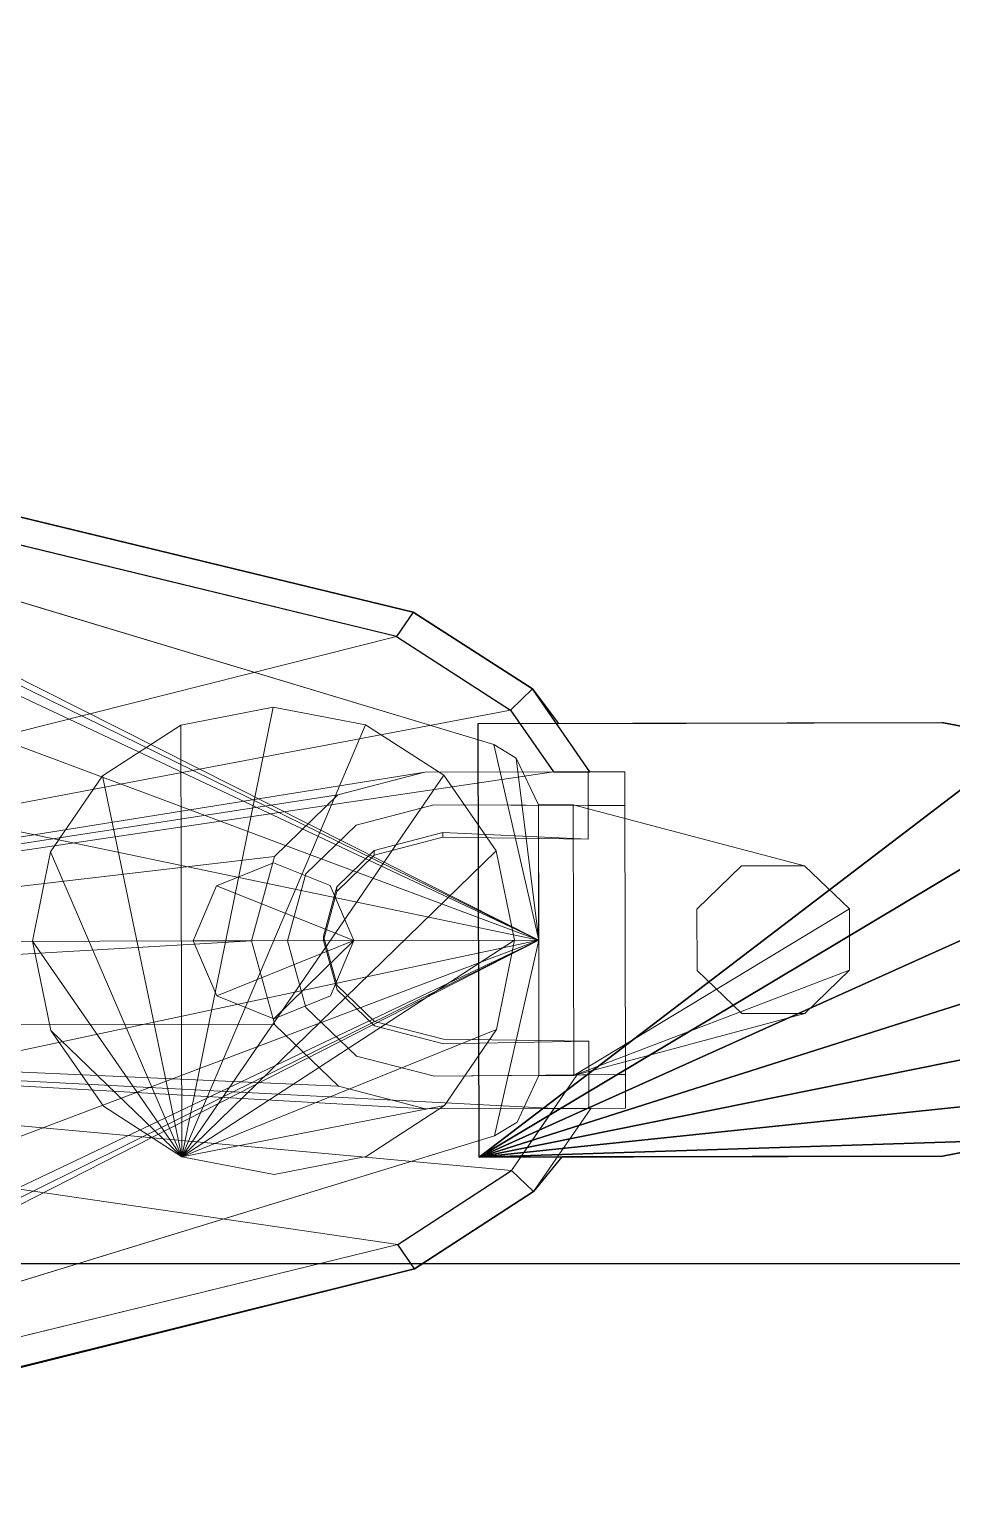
# Model space of a CAD drawing. Header units: millimetres. Extents: x 2562 to 7288, y 778 to 5635.
# Drawn here: x 5854.12 to 5870.69, y 1448.69 to 1475.3 of the extents above; entities that cross this region are included whole.
import ezdxf

# ---------------------------------------------------------------- set-up
doc = ezdxf.new("R2010")
doc.units = ezdxf.units.MM
doc.layers.add('0-gnl-gor3', color=252, linetype='Continuous')
doc.layers.add('2-tef-sabit', color=251, linetype='Continuous')

# ---------------------------------------------------------------- blocks, each defined once
blk = doc.blocks.new('GRINDER')
at = {"layer": '0-gnl-gor3'}
for p, q in [((59.05, 135.17, -5.35), (101.95, 309.17, -5.35)), ((-99.37, 300.23, 6.99), (-59.05, 135.17, 6.99)), ((97.44, 290.2, 6.99), (59.05, 135.17, 6.99)), ((-79.86, 220.35, -5.35), (-59.05, 135.17, -5.35)), ((-45.2, 113.77, 6.99), (-59.05, 135.17, 6.99)), ((-59.05, 135.17, -5.35), (-45.2, 113.77, -5.35)), ((59.05, 135.17, 6.99), (45.2, 113.77, 6.99)), ((45.2, 113.77, -5.35), (59.05, 135.17, -5.35)), ((-38.99, 123.55, -4.2), (-38.99, 40.23, -4.2)), ((38.99, 123.55, -4.2), (38.99, 40.23, -4.2)), ((-30.26, 103.47, 6.99), (-45.2, 113.77, 6.99)), ((-45.2, 113.77, -5.35), (-38.95, 109.09, -5.35)), ((38.96, 108.68, -5.35), (45.2, 113.77, -5.35)), ((-38.95, 109.09, -5.35), (-38.99, 40.23, -5.35)), ((38.99, 40.23, -5.35), (38.96, 108.68, -5.35)), ((-36.02, 24.84, -4.2), (-38.99, 40.23, -4.2)), ((38.99, 40.23, -4.2), (36.02, 24.84, -4.2))]:
    blk.add_line(p, q, dxfattribs=at)
at = {"layer": '0-gnl-gor3', "lineweight": 9}
for p, q in [((94.13, 301.03, 40.57), (54.65, 138.21, 40.57)), ((-92.3, 291.53, 40.57), (-54.65, 138.21, 40.57)), ((-85.34, 285.57, 163.68), (-35.19, 120.75, 163.68)), ((35.19, 120.75, 163.68), (85.34, 285.57, 163.68)), ((-16.07, 200.46, 251.81), (0, 203.76, 251.81)), ((-16.07, 200.46, 283.99), (0, 203.76, 283.99)), ((0, 203.76, 251.81), (16.07, 200.46, 251.81)), ((0, 203.76, 283.99), (16.07, 200.46, 283.99)), ((-29.7, 191.06, 165.08), (-16.07, 200.46, 165.08)), ((-29.7, 191.06, 251.81), (-16.07, 200.46, 251.81)), ((-29.7, 191.06, 283.99), (-16.07, 200.46, 283.99)), ((16.07, 200.46, 165.08), (29.7, 191.06, 165.08)), ((16.07, 200.46, 251.81), (29.7, 191.06, 251.81)), ((16.07, 200.46, 283.99), (29.7, 191.06, 283.99)), ((-38.81, 177, 251.81), (-29.7, 191.06, 251.81)), ((-38.81, 177, 283.99), (-29.7, 191.06, 283.99)), ((-29.7, 191.06, 283.99), (-29.7, 191.06, 313.37)), ((29.7, 191.06, 165.08), (38.81, 177, 165.08)), ((29.7, 191.06, 251.81), (38.81, 177, 251.81)), ((29.7, 191.06, 283.99), (38.81, 177, 283.99)), ((-42.01, 160.41, 165.08), (-38.81, 177, 165.08)), ((-42.01, 160.41, 251.81), (-38.81, 177, 251.81)), ((-42.01, 160.41, 283.99), (-38.81, 177, 283.99)), ((-38.81, 177, 251.81), (-38.81, 177, 165.08)), ((-38.81, 177, 313.37), (-38.81, 177, 283.99)), ((38.81, 177, 165.08), (42.01, 160.41, 165.08)), ((38.81, 177, 251.81), (42.01, 160.41, 251.81)), ((38.81, 177, 283.99), (42.01, 160.41, 283.99)), ((-9.91, 170.64, 313.37), (0, 174.87, 313.37)), ((0, 174.87, 313.37), (9.91, 170.64, 313.37)), ((-14.01, 160.41, 313.37), (-9.91, 170.64, 313.37)), ((9.91, 170.64, 313.37), (14.01, 160.41, 313.37)), ((0, 164.38, 40.57), (-15.13, 160.2, 40.57)), ((0, 164.38, 46.17), (-15.13, 160.2, 46.17)), ((15.13, 160.2, 40.57), (0, 164.38, 40.57)), ((15.13, 160.2, 46.17), (0, 164.38, 46.17)), ((-38.81, 143.82, 165.08), (-42.01, 160.41, 165.08)), ((-38.81, 143.82, 251.81), (-42.01, 160.41, 251.81)), ((-38.81, 143.82, 283.99), (-42.01, 160.41, 283.99)), ((-42.01, 160.41, 283.99), (-42.01, 160.41, 313.37)), ((-15.13, 160.2, 40.57), (-26.2, 148.77, 40.57)), ((-15.13, 160.2, 46.17), (-26.2, 148.77, 46.17)), ((-9.91, 150.19, 313.37), (-14.01, 160.41, 313.37)), ((14.01, 160.41, 313.37), (9.91, 150.19, 313.37)), ((26.2, 148.77, 40.57), (15.13, 160.2, 40.57)), ((26.2, 148.77, 46.17), (15.13, 160.2, 46.17)), ((42.01, 160.41, 165.08), (38.81, 143.82, 165.08)), ((42.01, 160.41, 251.81), (38.81, 143.82, 251.81)), ((42.01, 160.41, 283.99), (38.81, 143.82, 283.99)), ((0, 157.92, 9.79), (-12, 154.6, 9.79)), ((0, 157.92, 40.57), (-12, 154.6, 40.57)), ((12, 154.6, 9.79), (0, 157.92, 9.79)), ((12, 154.6, 40.57), (0, 157.92, 40.57)), ((-12, 154.6, 9.79), (-20.78, 145.54, 9.79)), ((-12, 154.6, 40.57), (-20.78, 145.54, 40.57)), ((20.78, 145.54, 9.79), (12, 154.6, 9.79)), ((20.78, 145.54, 40.57), (12, 154.6, 40.57)), ((0, 145.95, 313.37), (-9.91, 150.19, 313.37)), ((-0.82, 151.45, 40.57), (-9.69, 149, 40.57)), ((0, 151.45, 46.17), (-8.86, 149, 46.17)), ((8.04, 149, 40.57), (-0.82, 151.45, 40.57)), ((8.86, 149, 46.17), (0, 151.45, 46.17)), ((9.91, 150.19, 313.37), (0, 145.95, 313.37)), ((-26.2, 148.77, 40.57), (-30.26, 133.16, 40.57)), ((-26.2, 148.77, 46.17), (-30.26, 133.16, 46.17)), ((-9.69, 149, 40.57), (-16.18, 142.3, 40.57)), ((-8.86, 149, 46.17), (-15.35, 142.3, 46.17)), ((14.53, 142.3, 40.57), (8.04, 149, 40.57)), ((15.35, 142.3, 46.17), (8.86, 149, 46.17)), ((30.26, 133.16, 40.57), (26.2, 148.77, 40.57)), ((30.26, 133.16, 46.17), (26.2, 148.77, 46.17)), ((-29.7, 129.76, 165.08), (-38.81, 143.82, 165.08)), ((-29.7, 129.76, 251.81), (-38.81, 143.82, 251.81)), ((-29.7, 129.76, 283.99), (-38.81, 143.82, 283.99)), ((-20.78, 145.54, 9.79), (-24.41, 131.54, 9.79)), ((-20.78, 145.54, 40.57), (-24.41, 131.54, 40.57)), ((24.41, 131.54, 9.79), (20.78, 145.54, 9.79)), ((24.41, 131.54, 40.57), (20.78, 145.54, 40.57)), ((38.81, 143.82, 165.08), (29.7, 129.76, 165.08)), ((38.81, 143.82, 251.81), (29.7, 129.76, 251.81)), ((38.81, 143.82, 283.99), (29.7, 129.76, 283.99)), ((38.81, 143.82, 283.99), (38.81, 143.82, 313.37)), ((-16.18, 142.3, 40.57), (-19.39, 129.92, 40.57)), ((-15.35, 142.3, 46.17), (-18.57, 129.92, 46.17)), ((17.74, 129.92, 40.57), (14.53, 142.3, 40.57)), ((18.57, 129.92, 46.17), (15.35, 142.3, 46.17)), ((-41.38, 117.71, 40.57), (-54.65, 138.21, 40.57)), ((-30.26, 110.04, 40.57), (-30.26, 133.16, 40.57)), ((-30.26, 110.04, 46.17), (-30.26, 133.16, 46.17)), ((30.26, 133.16, 46.17), (30.26, 110.04, 46.17)), ((30.26, 133.16, 40.57), (30.26, 110.04, 40.57)), ((-24.21, 98.3, 12.51), (-24.41, 131.54, 9.79)), ((-24.21, 103.8, 40.57), (-24.41, 131.54, 40.57)), ((24.21, 98.3, 12.51), (24.41, 131.54, 9.79)), ((24.21, 103.8, 40.57), (24.41, 131.54, 40.57)), ((-29.7, 129.76, 251.81), (-29.7, 129.76, 165.08)), ((-16.07, 120.37, 165.08), (-29.7, 129.76, 165.08)), ((-16.07, 120.37, 251.81), (-29.7, 129.76, 251.81)), ((-16.07, 120.37, 283.99), (-29.7, 129.76, 283.99)), ((-19.39, 129.92, 40.57), (-18.15, 103.8, 40.57)), ((-18.57, 129.92, 46.17), (-18.15, 103.8, 46.17)), ((29.7, 129.76, 165.08), (16.07, 120.37, 165.08)), ((29.7, 129.76, 251.81), (16.07, 120.37, 251.81)), ((29.7, 129.76, 283.99), (16.07, 120.37, 283.99)), ((17.74, 129.92, 40.57), (18.15, 103.8, 40.57)), ((18.57, 129.92, 46.17), (18.15, 103.8, 46.17)), ((29.7, 129.76, 165.08), (29.7, 129.76, 251.81)), ((29.7, 129.76, 283.99), (29.7, 129.76, 313.37)), ((-38.99, 123.55, -4.2), (38.99, 123.55, -4.2)), ((-35.19, 120.75, 102.12), (-32.74, 116.71, 102.12)), ((-35.19, 120.75, 250.42), (-32.74, 116.71, 250.42)), ((0, 117.07, 165.08), (-16.07, 120.37, 165.08)), ((0, 117.07, 251.81), (-16.07, 120.37, 251.81)), ((0, 117.07, 283.99), (-16.07, 120.37, 283.99)), ((16.07, 120.37, 165.08), (0, 117.07, 165.08)), ((16.07, 120.37, 251.81), (0, 117.07, 251.81)), ((16.07, 120.37, 283.99), (0, 117.07, 283.99)), ((35.19, 120.75, 102.12), (32.74, 116.71, 102.12)), ((35.19, 120.75, 163.68), (32.74, 116.71, 163.68)), ((35.19, 120.75, 250.42), (32.74, 116.71, 250.42)), ((35.19, 120.75, 282.59), (32.74, 116.71, 282.59)), ((-30.26, 110.04, 40.57), (-41.38, 117.71, 40.57)), ((41.38, 117.71, 40.57), (45.2, 113.77, 6.99)), ((-32.74, 116.71, 102.12), (-24.32, 112.75, 102.12)), ((-32.74, 116.71, 163.68), (-32.74, 116.71, 163.68)), ((-32.74, 116.71, 163.68), (-24.32, 112.75, 163.68)), ((-32.74, 116.71, 250.42), (-24.32, 112.75, 250.42)), ((32.74, 116.71, 102.12), (24.32, 112.75, 102.12)), ((32.74, 116.71, 250.42), (24.32, 112.75, 250.42)), ((24.32, 112.75, 102.12), (-24.32, 112.75, 102.12)), ((24.32, 112.75, 163.68), (-24.32, 112.75, 163.68)), ((24.32, 112.75, 250.42), (-24.32, 112.75, 250.42)), ((24.32, 112.75, 282.59), (-24.32, 112.75, 282.59)), ((45.2, 113.77, 6.99), (30.26, 103.47, 6.99)), ((-30.26, 103.47, 6.99), (-30.26, 110.04, 40.57)), ((-30.26, 110.04, 46.17), (-30.26, 103.8, 46.17)), ((30.26, 110.04, 46.17), (30.26, 110.04, 40.57)), ((30.26, 110.04, 46.17), (30.26, 103.8, 46.17)), ((-24.32, 106.5, 107.72), (-13.28, 64.92, 107.72)), ((-24.32, 106.5, 102.12), (-13.28, 64.92, 102.12)), ((24.32, 106.5, 107.72), (13.28, 64.92, 107.72)), ((24.32, 106.5, 102.12), (13.28, 64.92, 102.12)), ((-30.26, 97.22, 6.99), (-30.26, 103.8, 40.57)), ((-30.26, 103.8, 40.57), (-18.15, 103.8, 40.57)), ((-30.26, 103.8, 40.57), (-30.26, 103.8, 46.17)), ((-24.21, 98.3, 12.51), (-24.21, 103.8, 40.57)), ((24.21, 98.3, 12.51), (24.21, 103.8, 40.57)), ((30.26, 97.22, 6.99), (30.26, 103.8, 40.57)), ((30.26, 103.8, 40.57), (30.26, 103.8, 46.17)), ((-30.26, 103.47, 6.99), (-30.26, 97.22, 6.99)), ((30.26, 103.47, 6.99), (30.26, 97.22, 6.99)), ((-21.85, 97.22, 6.99), (-30.26, 97.22, 6.99)), ((-24.21, 97.22, 6.99), (-24.21, 98.3, 12.51)), ((24.21, 97.22, 6.99), (-24.21, 97.22, 6.99)), ((30.26, 97.22, 6.99), (21.85, 97.22, 6.99)), ((24.19, 97.22, 6.99), (24.19, 98.3, 12.51)), ((-13.28, 76.27, 85.34), (-5.5, 84.3, 85.34)), ((-13.28, 76.27, 102.12), (-5.5, 84.3, 102.12)), ((-5.5, 84.3, 85.34), (5.5, 84.3, 85.34)), ((-5.5, 84.3, 102.12), (5.5, 84.3, 102.12)), ((5.5, 84.3, 85.34), (13.28, 76.27, 85.34)), ((5.5, 84.3, 102.12), (13.28, 76.27, 102.12)), ((-13.28, 64.92, 85.34), (-13.28, 76.27, 85.34)), ((-13.28, 64.92, 102.12), (-13.28, 76.27, 102.12)), ((13.28, 76.27, 85.34), (13.28, 64.92, 85.34)), ((13.28, 76.27, 102.12), (13.28, 64.92, 102.12)), ((-5.5, 56.89, 85.34), (-13.28, 64.92, 85.34)), ((-5.5, 56.89, 107.72), (-13.28, 64.92, 107.72)), ((-5.5, 56.89, 102.12), (-13.28, 64.92, 102.12)), ((-13.28, 64.92, 102.12), (-13.28, 64.92, 107.72)), ((13.28, 64.92, 85.34), (5.5, 56.89, 85.34)), ((13.28, 64.92, 107.72), (5.5, 56.89, 107.72)), ((13.28, 64.92, 102.12), (5.5, 56.89, 102.12)), ((5.5, 56.89, 85.34), (-5.5, 56.89, 85.34)), ((5.5, 56.89, 107.72), (-5.5, 56.89, 107.72)), ((5.5, 56.89, 102.12), (-5.5, 56.89, 102.12)), ((5.5, 56.89, 102.12), (5.5, 56.89, 107.72))]:
    blk.add_line(p, q, dxfattribs=at)
at = {"layer": '0-gnl-gor3', "lineweight": 9, "extrusion": (0, -1, 0)}
for p, q in [((94.13, 301.03, 40.57), (54.65, 138.21, 40.57)), ((54.65, 138.21, 40.57), (41.38, 117.71, 40.57)), ((41.38, 117.71, 40.57), (24.13, 105.82, 40.57))]:
    blk.add_line(p, q, dxfattribs=at)
at = {"layer": '0-gnl-gor3', "extrusion": (-0.96011, -0.249735, 0.125786)}
blk.add_line((-59.05, 135.17, 6.99), (-99.37, 300.23, 6.99), dxfattribs=at)
at = {"layer": '0-gnl-gor3', "lineweight": 9, "extrusion": (1, 2e-16, -2e-16)}
blk.add_line((30.26, 110.04, 40.57), (41.38, 117.71, 40.57), dxfattribs=at)
at = {"layer": '0-gnl-gor3', "lineweight": 9, "extrusion": (-0.96011, -0.249735, 0.125786)}
blk.add_line((-13.28, 76.27, 85.34), (-13.28, 76.27, 102.12), dxfattribs=at)
at = {"layer": '0-gnl-gor3', "lineweight": 9}
for points, invisible_edges in [([(94.13, 301.03, 40.57), (97.44, 290.2, 6.99), (59.05, 135.17, 6.99), (54.65, 138.21, 40.57)], 7), ([(-35.19, 120.75, 102.12), (-35.19, 120.75, 163.68), (-85.34, 285.57, 163.68), (-85.34, 285.57, 102.12)], 4), ([(35.19, 120.75, 102.12), (35.19, 120.75, 163.68), (85.34, 285.57, 163.68), (85.34, 285.57, 102.12)], 5), ([(-16.07, 200.46, 165.08), (-16.07, 200.46, 251.81), (0, 203.76, 251.81), (0, 203.76, 165.08)], 4), ([(-16.07, 200.46, 283.99), (-16.07, 200.46, 313.37), (0, 203.76, 313.37), (0, 203.76, 283.99)], 5), ([(0, 203.76, 165.08), (0, 203.76, 251.81), (16.07, 200.46, 251.81), (16.07, 200.46, 165.08)], 5), ([(0, 203.76, 283.99), (0, 203.76, 313.37), (16.07, 200.46, 313.37), (16.07, 200.46, 283.99)], 5), ([(-29.7, 191.06, 283.99), (-29.7, 191.06, 313.37), (-16.07, 200.46, 313.37), (-16.07, 200.46, 283.99)], 5), ([(16.07, 200.46, 165.08), (16.07, 200.46, 251.81), (29.7, 191.06, 251.81), (29.7, 191.06, 165.08)], 5), ([(16.07, 200.46, 283.99), (16.07, 200.46, 313.37), (29.7, 191.06, 313.37), (29.7, 191.06, 283.99)], 1), ([(-38.81, 177, 165.08), (-38.81, 177, 251.81), (-29.7, 191.06, 251.81), (-29.7, 191.06, 165.08)], 1), ([(-38.81, 177, 283.99), (-38.81, 177, 313.37), (-29.7, 191.06, 313.37), (-29.7, 191.06, 283.99)], 5), ([(29.7, 191.06, 165.08), (29.7, 191.06, 251.81), (38.81, 177, 251.81), (38.81, 177, 165.08)], 1), ([(29.7, 191.06, 283.99), (29.7, 191.06, 313.37), (38.81, 177, 313.37), (38.81, 177, 283.99)], 4), ([(-42.01, 160.41, 165.08), (-42.01, 160.41, 251.81), (-38.81, 177, 251.81), (-38.81, 177, 165.08)], 5), ([(-42.01, 160.41, 283.99), (-42.01, 160.41, 313.37), (-38.81, 177, 313.37), (-38.81, 177, 283.99)], 5), ([(38.81, 177, 165.08), (38.81, 177, 251.81), (42.01, 160.41, 251.81), (42.01, 160.41, 165.08)], 4), ([(38.81, 177, 283.99), (38.81, 177, 313.37), (42.01, 160.41, 313.37), (42.01, 160.41, 283.99)], 5), ([(-8.86, 149, 46.17), (0, 151.45, 46.17), (0, 164.38, 46.17), (-15.13, 160.2, 46.17)], 10), ([(0, 151.45, 46.17), (8.86, 149, 46.17), (15.13, 160.2, 46.17), (0, 164.38, 46.17)], 10), ([(-38.81, 143.82, 165.08), (-38.81, 143.82, 251.81), (-42.01, 160.41, 251.81), (-42.01, 160.41, 165.08)], 5), ([(-38.81, 143.82, 283.99), (-38.81, 143.82, 313.37), (-42.01, 160.41, 313.37), (-42.01, 160.41, 283.99)], 5), ([(-15.35, 142.3, 46.17), (-8.86, 149, 46.17), (-15.13, 160.2, 46.17), (-26.2, 148.77, 46.17)], 10), ([(26.2, 148.77, 46.17), (15.13, 160.2, 46.17), (8.86, 149, 46.17), (15.35, 142.3, 46.17)], 10), ([(42.01, 160.41, 165.08), (42.01, 160.41, 251.81), (38.81, 143.82, 251.81), (38.81, 143.82, 165.08)], 5), ([(42.01, 160.41, 283.99), (42.01, 160.41, 313.37), (38.81, 143.82, 313.37), (38.81, 143.82, 283.99)], 5), ([(0, 157.92, 9.79), (-12, 154.6, 9.79), (-12, 154.6, 40.57), (0, 157.92, 40.57)], 10), ([(12, 154.6, 9.79), (0, 157.92, 9.79), (0, 157.92, 40.57), (12, 154.6, 40.57)], 10), ([(-12, 154.6, 9.79), (-12, 154.6, 40.57), (-20.78, 145.54, 40.57), (-20.78, 145.54, 9.79)], 5), ([(12, 154.6, 9.79), (20.78, 145.54, 9.79), (20.78, 145.54, 40.57), (12, 154.6, 40.57)], 10), ([(8.86, 149, 46.17), (8.04, 149, 40.57), (-0.82, 151.45, 40.57), (0, 151.45, 46.17)], 5), ([(-26.2, 148.77, 46.17), (-15.35, 142.3, 46.17), (-18.57, 129.92, 46.17), (-30.26, 133.16, 46.17)], 5), ([(8.04, 149, 40.57), (14.53, 142.3, 40.57), (15.35, 142.3, 46.17), (8.86, 149, 46.17)], 10), ([(30.26, 133.16, 46.17), (18.57, 129.92, 46.17), (15.35, 142.3, 46.17), (26.2, 148.77, 46.17)], 5), ([(-29.7, 129.76, 165.08), (-29.7, 129.76, 251.81), (-38.81, 143.82, 251.81), (-38.81, 143.82, 165.08)], 5), ([(-29.7, 129.76, 283.99), (-29.7, 129.76, 313.37), (-38.81, 143.82, 313.37), (-38.81, 143.82, 283.99)], 4), ([(-20.78, 145.54, 9.79), (-20.78, 145.54, 40.57), (-24.41, 131.54, 40.57), (-24.41, 131.54, 9.79)], 5), ([(20.78, 145.54, 9.79), (20.78, 145.54, 40.57), (24.41, 131.54, 40.57), (24.41, 131.54, 9.79)], 5), ([(38.81, 143.82, 165.08), (38.81, 143.82, 251.81), (29.7, 129.76, 251.81), (29.7, 129.76, 165.08)], 5), ([(38.81, 143.82, 283.99), (38.81, 143.82, 313.37), (29.7, 129.76, 313.37), (29.7, 129.76, 283.99)], 5), ([(14.53, 142.3, 40.57), (17.74, 129.92, 40.57), (18.57, 129.92, 46.17), (15.35, 142.3, 46.17)], 10), ([(-30.26, 133.16, 46.17), (-18.57, 129.92, 46.17), (-18.15, 103.8, 46.17), (-30.26, 103.8, 46.17)], 1), ([(30.26, 103.8, 46.17), (18.15, 103.8, 46.17), (18.57, 129.92, 46.17), (30.26, 133.16, 46.17)], 4), ([(-24.41, 131.54, 40.57), (-24.41, 131.54, 9.79), (-24.21, 98.3, 12.51), (-24.21, 103.8, 40.57)], 5), ([(24.21, 103.8, 40.57), (24.21, 98.3, 12.51), (24.41, 131.54, 9.79), (24.41, 131.54, 40.57)], 5), ([(-16.07, 120.37, 165.08), (-16.07, 120.37, 251.81), (-29.7, 129.76, 251.81), (-29.7, 129.76, 165.08)], 5), ([(-16.07, 120.37, 283.99), (-16.07, 120.37, 313.37), (-29.7, 129.76, 313.37), (-29.7, 129.76, 283.99)], 1), ([(29.7, 129.76, 165.08), (29.7, 129.76, 251.81), (16.07, 120.37, 251.81), (16.07, 120.37, 165.08)], 5), ([(29.7, 129.76, 283.99), (29.7, 129.76, 313.37), (16.07, 120.37, 313.37), (16.07, 120.37, 283.99)], 5), ([(17.74, 129.92, 40.57), (18.15, 103.8, 40.57), (18.15, 103.8, 46.17), (18.57, 129.92, 46.17)], 8), ([(-32.74, 116.71, 282.59), (-35.19, 120.75, 282.59), (-35.19, 120.75, 250.42), (-32.74, 116.71, 250.42)], 2), ([(0, 117.07, 165.08), (0, 117.07, 251.81), (-16.07, 120.37, 251.81), (-16.07, 120.37, 165.08)], 5), ([(0, 117.07, 283.99), (0, 117.07, 313.37), (-16.07, 120.37, 313.37), (-16.07, 120.37, 283.99)], 5), ([(16.07, 120.37, 165.08), (16.07, 120.37, 251.81), (0, 117.07, 251.81), (0, 117.07, 165.08)], 5), ([(16.07, 120.37, 283.99), (16.07, 120.37, 313.37), (0, 117.07, 313.37), (0, 117.07, 283.99)], 5), ([(35.19, 120.75, 282.59), (32.74, 116.71, 282.59), (32.74, 116.71, 250.42), (35.19, 120.75, 250.42)], 8), ([(35.19, 120.75, 163.68), (32.74, 116.71, 163.68), (32.74, 116.71, 102.12), (35.19, 120.75, 102.12)], 8), ([(45.2, 113.77, 6.99), (30.26, 103.47, 6.99), (30.26, 110.04, 40.57), (41.38, 117.71, 40.57)], 8), ([(-24.32, 112.75, 102.12), (-24.32, 106.5, 102.12), (-24.32, 106.5, 163.68), (-24.32, 112.75, 163.68)], 2), ([(24.32, 106.5, 163.68), (24.32, 112.75, 163.68), (24.32, 112.75, 102.12), (24.32, 106.5, 102.12)], 8), ([(-13.28, 64.92, 102.12), (-13.28, 64.92, 107.72), (-24.32, 106.5, 107.72), (-24.32, 106.5, 102.12)], 5), ([(13.28, 64.92, 102.12), (13.28, 64.92, 107.72), (24.32, 106.5, 107.72), (24.32, 106.5, 102.12)], 5), ([(-24.21, 97.22, 6.99), (-30.26, 97.22, 6.99), (-30.26, 103.8, 40.57), (-24.21, 103.8, 40.57)], 8), ([(-30.26, 97.22, 6.99), (-30.26, 103.8, 40.57), (-24.21, 103.8, 40.57), (-24.21, 97.22, 6.99)], 4), ([(30.26, 97.22, 6.99), (30.26, 103.8, 40.57), (24.21, 103.8, 40.57), (24.21, 97.22, 6.99)], 4), ([(-5.5, 84.3, 85.34), (-13.28, 76.27, 85.34), (-13.28, 76.27, 102.12), (-5.5, 84.3, 102.12)], 2), ([(5.5, 84.3, 85.34), (-5.5, 84.3, 85.34), (-5.5, 84.3, 102.12), (5.5, 84.3, 102.12)], 8), ([(13.28, 76.27, 102.12), (13.28, 76.27, 85.34), (5.5, 84.3, 85.34), (5.5, 84.3, 102.12)], 4), ([(-13.28, 76.27, 85.34), (-13.28, 64.92, 85.34), (-13.28, 64.92, 102.12), (-13.28, 76.27, 102.12)], 8), ([(13.28, 76.27, 85.34), (13.28, 76.27, 102.12), (13.28, 64.92, 102.12), (13.28, 64.92, 85.34)], 4), ([(-13.28, 64.92, 85.34), (-13.28, 64.92, 102.12), (-5.5, 56.89, 102.12), (-5.5, 56.89, 85.34)], 4), ([(-5.5, 56.89, 102.12), (-5.5, 56.89, 107.72), (-13.28, 64.92, 107.72), (-13.28, 64.92, 102.12)], 5), ([(5.5, 56.89, 85.34), (13.28, 64.92, 85.34), (13.28, 64.92, 102.12), (5.5, 56.89, 102.12)], 2), ([(5.5, 56.89, 102.12), (5.5, 56.89, 107.72), (13.28, 64.92, 107.72), (13.28, 64.92, 102.12)], 5), ([(-5.5, 56.89, 85.34), (-5.5, 56.89, 102.12), (5.5, 56.89, 102.12), (5.5, 56.89, 85.34)], 1), ([(-5.5, 56.89, 102.12), (-5.5, 56.89, 107.72), (5.5, 56.89, 107.72), (5.5, 56.89, 102.12)], 5), ([(5.5, 56.89, 102.12), (5.5, 56.89, 107.72), (-5.5, 56.89, 107.72), (-5.5, 56.89, 102.12)], 5)]:
    blk.add_3dface(points, dxfattribs=dict(at, invisible_edges=invisible_edges))
at = {"layer": '0-gnl-gor3'}
for points in [[(-59.05, 135.17, 6.99), (-54.65, 138.21, 40.57), (-92.3, 291.53, 40.57), (-99.37, 300.23, 6.99)], [(-45.2, 113.77, 6.99), (-59.05, 135.17, 6.99), (-54.65, 138.21, 40.57), (-41.38, 117.71, 40.57)]]:
    blk.add_3dface(points, dxfattribs=at)
at = {"layer": '0-gnl-gor3', "lineweight": 9}
for points in [[(-29.7, 191.06, 165.08), (-29.7, 191.06, 251.81), (-16.07, 200.46, 251.81), (-16.07, 200.46, 165.08)], [(0, 164.38, 40.57), (-15.13, 160.2, 40.57), (-15.13, 160.2, 46.17), (0, 164.38, 46.17)], [(0, 164.38, 40.57), (0, 164.38, 46.17), (15.13, 160.2, 46.17), (15.13, 160.2, 40.57)], [(-15.13, 160.2, 40.57), (-26.2, 148.77, 40.57), (-26.2, 148.77, 46.17), (-15.13, 160.2, 46.17)], [(15.13, 160.2, 40.57), (15.13, 160.2, 46.17), (26.2, 148.77, 46.17), (26.2, 148.77, 40.57)], [(-0.82, 151.45, 40.57), (0, 151.45, 46.17), (-8.86, 149, 46.17), (-9.69, 149, 40.57)], [(-26.2, 148.77, 40.57), (-30.26, 133.16, 40.57), (-30.26, 133.16, 46.17), (-26.2, 148.77, 46.17)], [(-16.18, 142.3, 40.57), (-9.69, 149, 40.57), (-8.86, 149, 46.17), (-15.35, 142.3, 46.17)], [(30.26, 133.16, 40.57), (26.2, 148.77, 40.57), (26.2, 148.77, 46.17), (30.26, 133.16, 46.17)], [(-18.57, 129.92, 46.17), (-15.35, 142.3, 46.17), (-16.18, 142.3, 40.57), (-19.39, 129.92, 40.57)], [(-30.26, 133.16, 40.57), (-30.26, 103.8, 40.57), (-30.26, 103.8, 46.17), (-30.26, 133.16, 46.17)], [(30.26, 103.8, 46.17), (30.26, 133.16, 46.17), (30.26, 133.16, 40.57), (30.26, 103.8, 40.57)], [(-19.39, 129.92, 40.57), (-18.57, 129.92, 46.17), (-18.15, 103.8, 46.17), (-18.15, 103.8, 40.57)], [(-32.74, 116.71, 163.68), (-35.19, 120.75, 163.68), (-35.19, 120.75, 102.12), (-32.74, 116.71, 102.12)], [(-32.74, 116.71, 250.42), (-32.74, 116.71, 282.59), (-24.32, 112.75, 282.59), (-24.32, 112.75, 250.42)], [(-32.74, 116.71, 102.12), (-32.74, 116.71, 163.68), (-24.32, 112.75, 163.68), (-24.32, 112.75, 102.12)], [(32.74, 116.71, 282.59), (24.32, 112.75, 282.59), (24.32, 112.75, 250.42), (32.74, 116.71, 250.42)], [(32.74, 116.71, 163.68), (24.32, 112.75, 163.68), (24.32, 112.75, 102.12), (32.74, 116.71, 102.12)], [(-24.32, 112.75, 250.42), (-24.32, 112.75, 282.59), (24.32, 112.75, 282.59), (24.32, 112.75, 250.42)], [(-24.32, 112.75, 102.12), (-24.32, 112.75, 163.68), (24.32, 112.75, 163.68), (24.32, 112.75, 102.12)], [(24.32, 112.75, 163.68), (24.32, 106.5, 163.68), (-24.32, 106.5, 163.68), (-24.32, 112.75, 163.68)], [(24.32, 112.75, 102.12), (24.32, 106.5, 102.12), (-24.32, 106.5, 102.12), (-24.32, 112.75, 102.12)], [(-30.26, 103.8, 40.57), (-30.26, 110.04, 40.57), (-30.26, 103.47, 6.99), (-30.26, 97.22, 6.99)], [(30.26, 103.47, 6.99), (30.26, 110.04, 40.57), (30.26, 103.8, 40.57), (30.26, 97.22, 6.99)], [(-24.32, 106.5, 107.72), (-24.32, 106.5, 163.68), (24.32, 106.5, 163.68), (24.32, 106.5, 107.72)], [(-18.15, 103.8, 40.57), (-30.26, 103.8, 40.57), (-30.26, 103.8, 46.17), (-18.15, 103.8, 46.17)], [(18.15, 103.8, 40.57), (30.26, 103.8, 40.57), (30.26, 103.8, 46.17), (18.15, 103.8, 46.17)]]:
    blk.add_3dface(points, dxfattribs=at)
at = {"layer": '0-gnl-gor3', "invisible_edges": 1}
for points in [[(41.38, 117.71, 40.57), (45.2, 113.77, 6.99), (59.05, 135.17, 6.99), (54.65, 138.21, 40.57)], [(-45.2, 113.77, 6.99), (-41.38, 117.71, 40.57), (-30.26, 110.04, 40.57), (-30.26, 103.47, 6.99)]]:
    blk.add_3dface(points, dxfattribs=at)
at = {"layer": '0-gnl-gor3', "lineweight": 9}
mesh = blk.add_polyface(dxfattribs=at)
corners = [(13.94, 412.55, 40.57), (-23.15, 410.66, 40.57), (-56.71, 394.27, 40.57), (-81.63, 365.87, 40.57), (-94.13, 329.79, 40.57), (-92.3, 291.53, 40.57), (-54.65, 138.21, 40.57), (-41.38, 117.71, 40.57), (-30.26, 110.04, 40.57), (-30.26, 133.16, 40.57), (-26.2, 148.77, 40.57), (-15.13, 160.2, 40.57), (0, 164.38, 40.57), (15.13, 160.2, 40.57), (26.2, 148.77, 40.57), (30.26, 133.16, 40.57), (30.26, 110.04, 40.57), (41.38, 117.71, 40.57), (54.65, 138.21, 40.57), (54.65, 138.21, 40.57), (94.13, 301.03, 40.57), (92.3, 339.3, 40.57), (76.42, 373.93, 40.57), (48.9, 399.65, 40.57), (13.94, 412.55, 40.57)]
mesh.append_faces([[corners[k] for k in face] for face in [(0, 23, 24)]], dxfattribs={"vtx0": -1})
mesh.append_faces([[corners[k] for k in face] for face in [(0, 3, 4), (0, 4, 5), (0, 5, 6), (0, 6, 7), (0, 7, 8), (0, 8, 9), (0, 9, 10), (0, 10, 11), (0, 11, 12), (0, 12, 13), (0, 13, 14), (0, 14, 15), (0, 15, 16), (0, 16, 17), (0, 17, 18), (0, 18, 19), (0, 19, 20), (0, 20, 21), (0, 21, 22), (0, 22, 23)]], dxfattribs={"vtx0": -1, "vtx2": -1})
mesh.append_faces([[corners[k] for k in face] for face in [(0, 1, 2, 3)]], dxfattribs={"vtx3": -1})
mesh = blk.add_polyface(dxfattribs=at)
corners = [(0, 112.75, 163.68), (24.32, 112.75, 163.68), (32.74, 116.71, 163.68), (35.19, 120.75, 163.68), (85.34, 285.57, 163.68), (76.51, 263.58, 163.68), (62.47, 244.7, 163.68), (44.18, 230.21, 163.68), (22.87, 221.1, 163.68), (0, 217.99, 163.68), (-22.87, 221.1, 163.68), (-44.18, 230.21, 163.68), (-62.47, 244.7, 163.68), (-76.51, 263.58, 163.68), (-85.34, 285.57, 163.68), (-35.19, 120.75, 163.68), (-32.74, 116.71, 163.68), (-24.32, 112.75, 163.68), (24.32, 112.75, 163.68)]
mesh.append_faces([[corners[k] for k in face] for face in [(0, 17, 18)]], dxfattribs={"vtx0": -1})
mesh.append_faces([[corners[k] for k in face] for face in [(0, 3, 4), (0, 4, 5), (0, 5, 6), (0, 6, 7), (0, 7, 8), (0, 8, 9), (0, 9, 10), (0, 10, 11), (0, 11, 12), (0, 12, 13), (0, 13, 14), (0, 14, 15), (0, 15, 16), (0, 16, 17)]], dxfattribs={"vtx0": -1, "vtx2": -1})
mesh.append_faces([[corners[k] for k in face] for face in [(0, 1, 2, 3)]], dxfattribs={"vtx3": -1})
mesh = blk.add_polyface(dxfattribs=at)
corners = [(38.81, 177, 313.37), (42.01, 160.41, 313.37), (38.81, 143.82, 313.37), (29.7, 129.76, 313.37), (16.07, 120.37, 313.37), (0, 117.07, 313.37), (-16.07, 120.37, 313.37), (-29.7, 129.76, 313.37), (-38.81, 143.82, 313.37), (-42.01, 160.41, 313.37), (-38.81, 177, 313.37), (-29.7, 191.06, 313.37), (-16.07, 200.46, 313.37), (0, 203.76, 313.37), (16.07, 200.46, 313.37), (29.7, 191.06, 313.37), (38.81, 177, 313.37)]
mesh.append_faces([[corners[k] for k in face] for face in [(0, 15, 16)]], dxfattribs={"vtx0": -1})
mesh.append_faces([[corners[k] for k in face] for face in [(0, 3, 4), (0, 4, 5), (0, 5, 6), (0, 6, 7), (0, 7, 8), (0, 8, 9), (0, 9, 10), (0, 10, 11), (0, 11, 12), (0, 12, 13), (0, 13, 14), (0, 14, 15)]], dxfattribs={"vtx0": -1, "vtx2": -1})
mesh.append_faces([[corners[k] for k in face] for face in [(0, 1, 2, 3)]], dxfattribs={"vtx3": -1})
mesh = blk.add_polyface(dxfattribs=at)
corners = [(0, 145.95, 316.17), (-9.91, 150.19, 316.17), (-14.01, 160.41, 316.17), (-9.91, 170.64, 316.17), (0, 174.87, 316.17), (9.91, 170.64, 316.17), (14.01, 160.41, 316.17), (9.91, 150.19, 316.17), (0, 145.95, 316.17)]
mesh.append_faces([[corners[k] for k in face] for face in [(0, 7, 8)]], dxfattribs={"vtx0": -1})
mesh.append_faces([[corners[k] for k in face] for face in [(0, 3, 4), (0, 4, 5), (0, 5, 6), (0, 6, 7)]], dxfattribs={"vtx0": -1, "vtx2": -1})
mesh.append_faces([[corners[k] for k in face] for face in [(0, 1, 2, 3)]], dxfattribs={"vtx3": -1})
at = {"layer": '0-gnl-gor3'}
mesh = blk.add_polyface(dxfattribs=at)
corners = [(38.99, 123.55, -4.2), (-38.99, 123.55, -4.2), (-38.99, 40.23, -4.2), (-36.02, 24.84, -4.2), (-27.57, 11.78, -4.2), (-14.92, 3.06, -4.2), (0, 0, -4.2), (14.92, 3.06, -4.2), (27.57, 11.78, -4.2), (36.02, 24.84, -4.2), (38.99, 40.23, -4.2), (38.99, 123.55, -4.2)]
mesh.append_faces([[corners[k] for k in face] for face in [(0, 10, 11)]], dxfattribs={"vtx0": -1})
mesh.append_faces([[corners[k] for k in face] for face in [(0, 3, 4), (0, 4, 5), (0, 5, 6), (0, 6, 7), (0, 7, 8), (0, 8, 9), (0, 9, 10)]], dxfattribs={"vtx0": -1, "vtx2": -1})
mesh.append_faces([[corners[k] for k in face] for face in [(0, 1, 2, 3)]], dxfattribs={"vtx3": -1})
at = {"layer": '0-gnl-gor3', "lineweight": 9}
mesh = blk.add_polyface(dxfattribs=at)
corners = [(24.32, 106.5, 107.72), (-24.32, 106.5, 107.72), (-13.28, 64.92, 107.72), (-5.5, 56.89, 107.72), (5.5, 56.89, 107.72), (13.28, 64.92, 107.72), (24.32, 106.5, 107.72)]
mesh.append_faces([[corners[k] for k in face] for face in [(0, 5, 6)]], dxfattribs={"vtx0": -1})
mesh.append_faces([[corners[k] for k in face] for face in [(0, 3, 4), (0, 4, 5)]], dxfattribs={"vtx0": -1, "vtx2": -1})
mesh.append_faces([[corners[k] for k in face] for face in [(0, 1, 2, 3)]], dxfattribs={"vtx3": -1})
blk = doc.blocks.new('DELIUNIT')
at = {"layer": '0-gnl-gor3'}
blk.add_lwpolyline([(-7.5, -59), (-97.5, -59), (-97.5, 0), (-7.5, 0)], close=True, dxfattribs=at)
at = {"layer": '0-gnl-gor3', "xscale": -0.1, "yscale": 0.1, "zscale": 0.1, "rotation": 180.1219402477964}
blk.add_blockref('GRINDER', (-13.345, -9.306, -11.332), dxfattribs=at)

msp = doc.modelspace()

# ---------------------------------------------------------------- block references
at = {"layer": '2-tef-sabit', "rotation": 270}
msp.add_blockref('DELIUNIT', (5883.854, 1445.602), dxfattribs=at)

doc.saveas('drawing.dxf')
